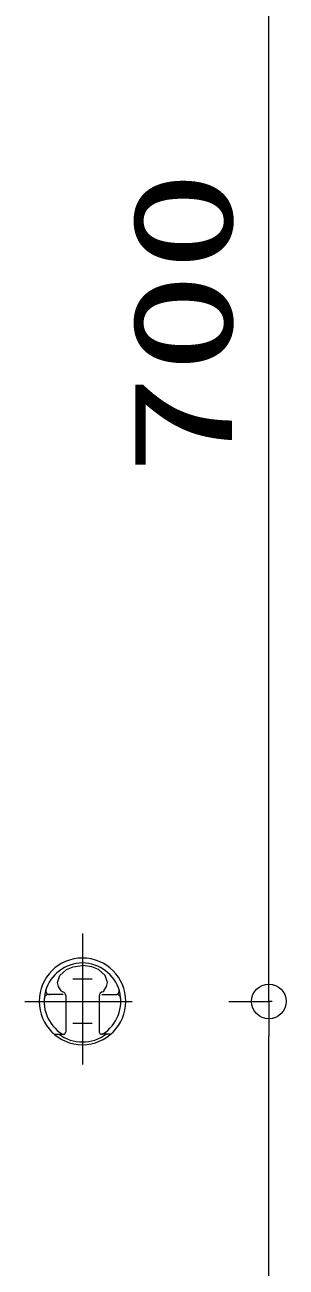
# Model space of a CAD drawing. Units: millimetres on the paper. Extents: x -305 to 305, y -152 to 152.
# Drawn here: x -219.43 to -214.89, y 58.16 to 79.66 of the extents above; entities that cross this region are included whole.
import ezdxf
from ezdxf.enums import TextEntityAlignment as Align

# ---------------------------------------------------------------- set-up
doc = ezdxf.new("R2010")
doc.units = ezdxf.units.MM
doc.linetypes.add('LONG_CHAIN', pattern=[21, 18, -1, 1, -1])
doc.layers.add('0-0_0', color=7, linetype='Continuous', lineweight=9)
doc.layers.add('0-1_VIEW0001', color=7, linetype='Continuous', lineweight=9)
doc.styles.add('ＭＳ ゴシック', font='')
doc.styles.get('ＭＳ ゴシック').set_extended_font_data('MS Gothic')

# ---------------------------------------------------------------- blocks, each defined once
blk = doc.blocks.new('_ORIGIN')
at = {"layer": '0-0_0'}
blk.add_line((0, 0), (-1, 0), dxfattribs=at)
blk.add_circle((0, 0), 0.5, dxfattribs=at)

msp = doc.modelspace()

# ---------------------------------------------------------------- linework, layer by layer
at = {"layer": '0-0_0'}
for p, q in [((-215.194, 63.358), (-215.194, 85.491)), ((-215.885, 62.758), (-215.194, 62.758)), ((-215.139, 62.758), (-215.193, 62.758)), ((-215.193, 31.691), (-215.193, 62.158))]:
    msp.add_line(p, q, dxfattribs=at)
at = {"layer": '0-1_VIEW0001', "linetype": 'LONG_CHAIN'}
for p, q in [((-218.425, 63.933), (-218.425, 61.663)), ((-218.258, 63.141), (-218.591, 63.141)), ((-219.425, 62.758), (-217.564, 62.758)), ((-218.258, 62.375), (-218.591, 62.375))]:
    msp.add_line(p, q, dxfattribs=at)
at = {"layer": '0-1_VIEW0001'}
for p, q in [((-218.758, 62.875), (-219.021, 62.875)), ((-218.716, 62.858), (-218.716, 62.224)), ((-218.133, 62.858), (-218.133, 62.224)), ((-218.092, 62.875), (-217.828, 62.875)), ((-218.89, 62.191), (-218.75, 62.191)), ((-217.959, 62.191), (-218.1, 62.191))]:
    msp.add_line(p, q, dxfattribs=at)
for points in [[(-218.797, 62.942), (-218.841, 63.013), (-218.856, 63.084), (-218.819, 63.204), (-218.7, 63.312), (-218.588, 63.358), (-218.43, 63.381), (-218.425, 63.381)], [(-218.052, 62.942), (-218.008, 63.013), (-217.994, 63.084), (-218.03, 63.204), (-218.149, 63.312), (-218.261, 63.358), (-218.419, 63.381), (-218.425, 63.381)]]:
    msp.add_lwpolyline(points, dxfattribs=at)
for centre, radius, start, end in [((-218.425, 62.758), 0.75, 90, 270), ((-218.425, 62.758), 0.75, 270, 90), ((-218.425, 62.758), 0.665, 301.5566, 238.4434), ((-219.021, 62.808), 0.0667, 90, 175.1978), ((-218.995, 62.941), 0.0667, 162.1552, 270), ((-218.747, 62.986), 0.0667, 220.9374, 254.3873), ((-218.783, 62.858), 0.0667, 360, 74.3873), ((-218.066, 62.858), 0.0667, 105.6127, 180), ((-218.102, 62.986), 0.0667, 285.6127, 319.0626), ((-217.855, 62.941), 0.0667, 270, 17.8448), ((-217.828, 62.808), 0.0667, 4.8022, 90), ((-218.89, 62.258), 0.0667, 227.0623, 270), ((-218.425, 62.758), 0.702, 233.8813, 306.1187), ((-218.75, 62.224), 0.0333, 270, 0), ((-218.1, 62.224), 0.0333, 180, 270), ((-217.959, 62.258), 0.0667, 270, 312.9377)]:
    msp.add_arc(centre, radius, start, end, dxfattribs=at)

# ---------------------------------------------------------------- block references
at = {"layer": '0-0_0', "xscale": 0.6, "yscale": 0.6}
for p, rotation in [((-215.194, 62.758), 270), ((-215.193, 62.758), 90)]:
    msp.add_blockref('_ORIGIN', p, dxfattribs=dict(at, rotation=rotation))

# ---------------------------------------------------------------- texts
at = {"layer": '0-0_0', "style": 'ＭＳ ゴシック', "width": 1.5}
msp.add_text('700', height=1.73, rotation=90, dxfattribs=at).set_placement((-215.311, 71.854), align=Align.BOTTOM_LEFT)

doc.saveas('drawing.dxf')
